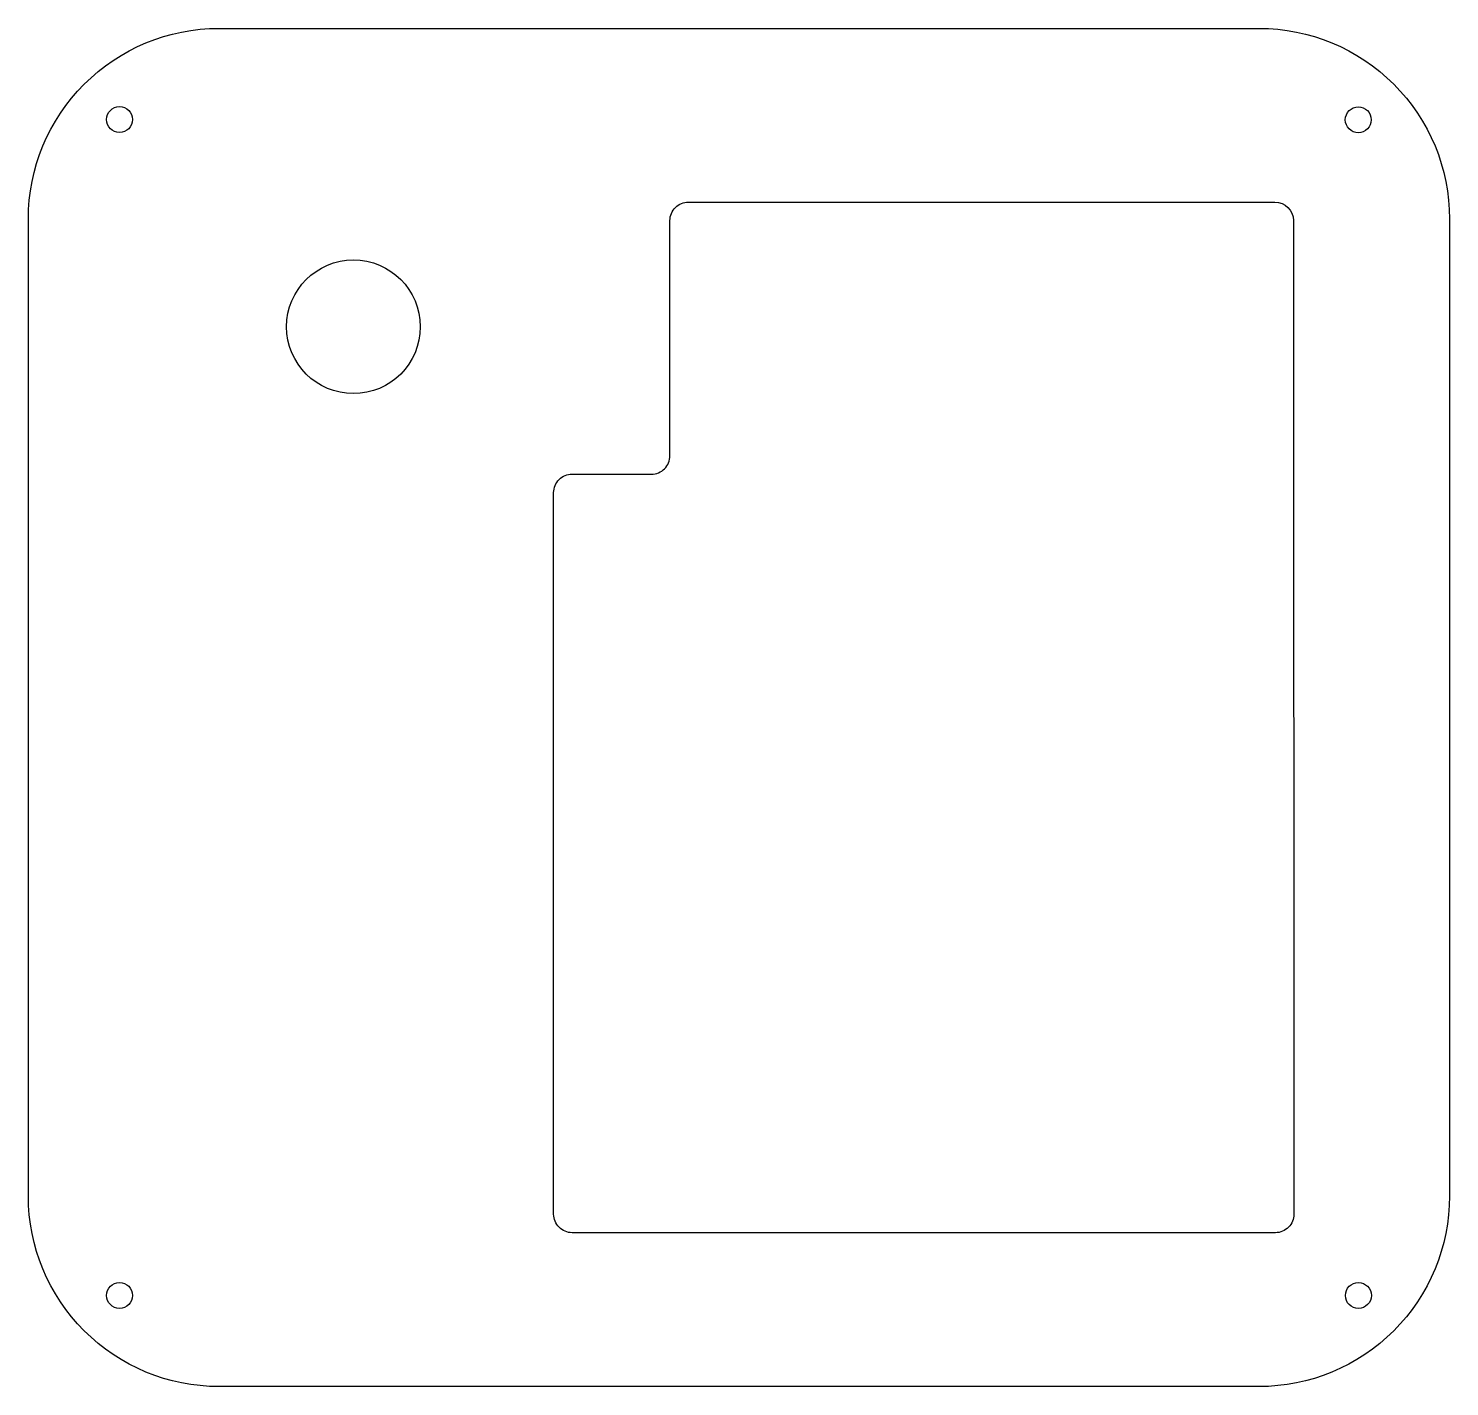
# Model space of a CAD drawing. Header units: millimetres. Extents: x -105 to 10, y -98 to 12.
import ezdxf

# ---------------------------------------------------------------- set-up
doc = ezdxf.new("R2010")
doc.units = ezdxf.units.MM
doc.layers.get('0').update_dxf_attribs({"linetype": 'CONTINUOUS'})

msp = doc.modelspace()

# ---------------------------------------------------------------- linework, layer by layer
for points in [[(-89.47, -98.26, -0.414214), (-104.92, -82.81), (-104.92, -3.56, -0.414214), (-89.47, 11.89), (-5.14, 11.89, -0.414214), (10.31, -3.56), (10.31, -82.81, -0.414214), (-5.14, -98.26)], [(-62.33, -25.76, -0.414214), (-60.83, -24.26), (-54.4, -24.26, 0.414214), (-52.9, -22.76), (-52.9, -3.69, -0.414214), (-51.4, -2.19), (-3.85, -2.19, -0.414076), (-2.35, -3.69), (-2.31, -84.28, -0.414351), (-3.81, -85.78), (-60.83, -85.78, -0.414214), (-62.33, -84.28)]]:
    msp.add_lwpolyline(points, format="xyb", close=True)
for centre, radius in [((-97.53, 4.5), 1.05), ((2.91, 4.48), 1.05), ((-78.56, -12.31), 5.42), ((-97.53, -90.87), 1.05), ((2.92, -90.87), 1.05)]:
    msp.add_circle(centre, radius)

doc.saveas('drawing.dxf')
